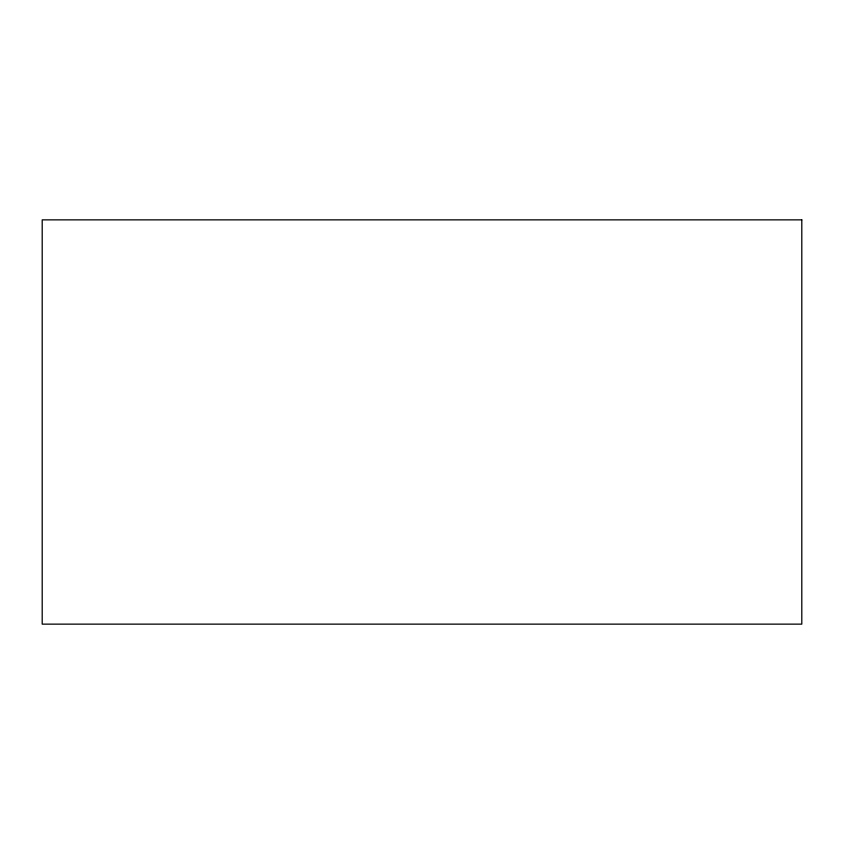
<?xml version="1.0" encoding="UTF-8"?>
<svg xmlns="http://www.w3.org/2000/svg" width="844" height="844" viewBox="0 0 844 844"><rect width="100%" height="100%" fill="white"/><g stroke="black" fill="none" stroke-linecap="round" stroke-linejoin="round"><path stroke-width="1.27" d="M801.8 219.862L42.2 219.862L42.2 624.138L801.8 624.138L801.8 219.862"/></g></svg>
